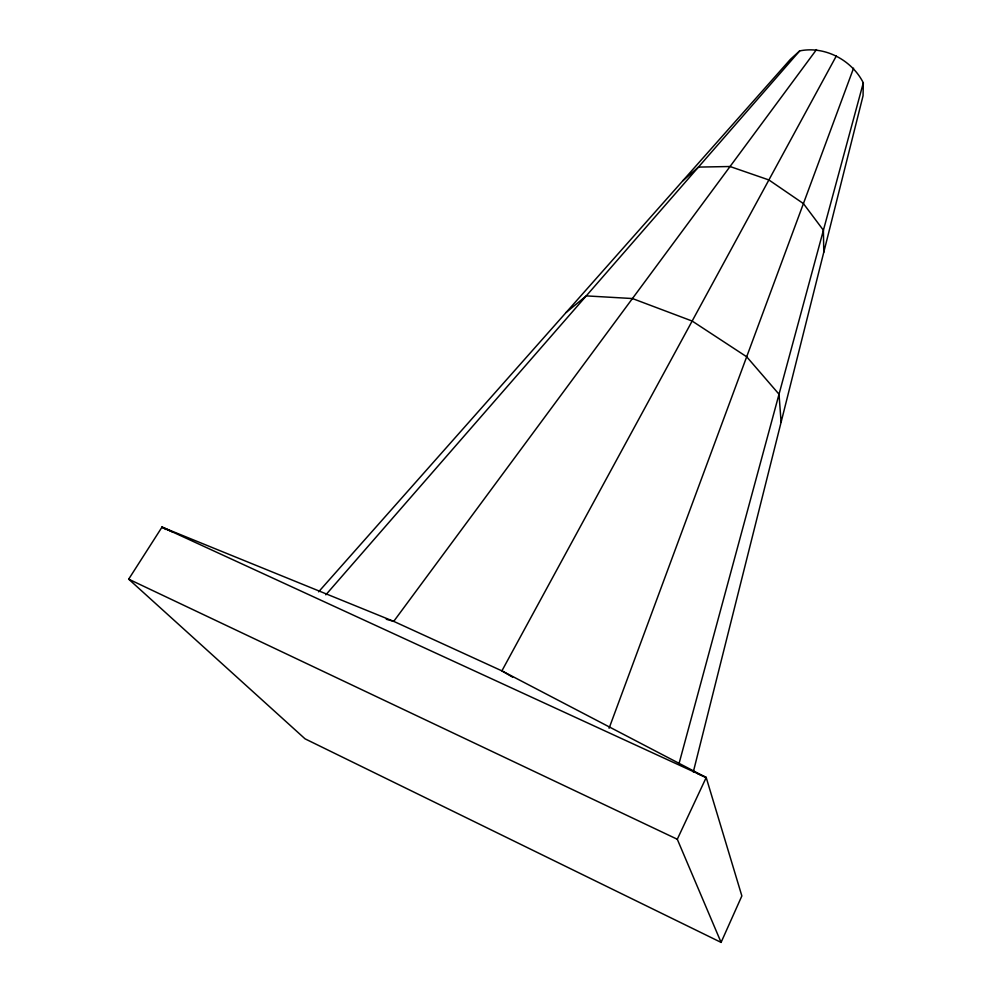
<?xml version="1.0" encoding="UTF-8"?>
<svg xmlns="http://www.w3.org/2000/svg" width="992" height="992" viewBox="0 0 992 992"><rect width="100%" height="100%" fill="white"/><g stroke="black" fill="none" stroke-linecap="round" stroke-linejoin="round"><path stroke-width="1.49" d="M318.593 591.84L790.401 59.346L799.664 50.914C824.86 45.706 851.88 60.115 863.313 82.844L863.052 95.802L693.309 771.925M679.074 763.443L863.313 82.844M609.088 728.264L853.566 68.188M721.085 942.4L741.855 895.937L706.205 777.517L501.89 670.865L393.725 621.364L162.006 527.112L128.687 579.167L305.065 738.842L721.085 942.4L677.288 839.257L128.687 579.167M677.288 839.257L706.205 777.517L162.006 527.112L165.986 529.517M836.343 55.936L501.89 670.865L512.579 677.127M816.503 49.6L393.725 621.364L386.272 619.244M325.835 594.816L799.664 50.914M682.756 180.842L698.467 167.09L730.038 166.52L768.887 179.949L803.421 203.583L823.41 230.256L823.782 252.216M566.134 312.455L586.26 295.889L632.425 298.542L692.156 321.048L746.678 356.773L779.018 394.221L781.101 422.245M697.748 773.673L706.205 777.517M162.006 527.112L173.253 532.32"/></g></svg>
